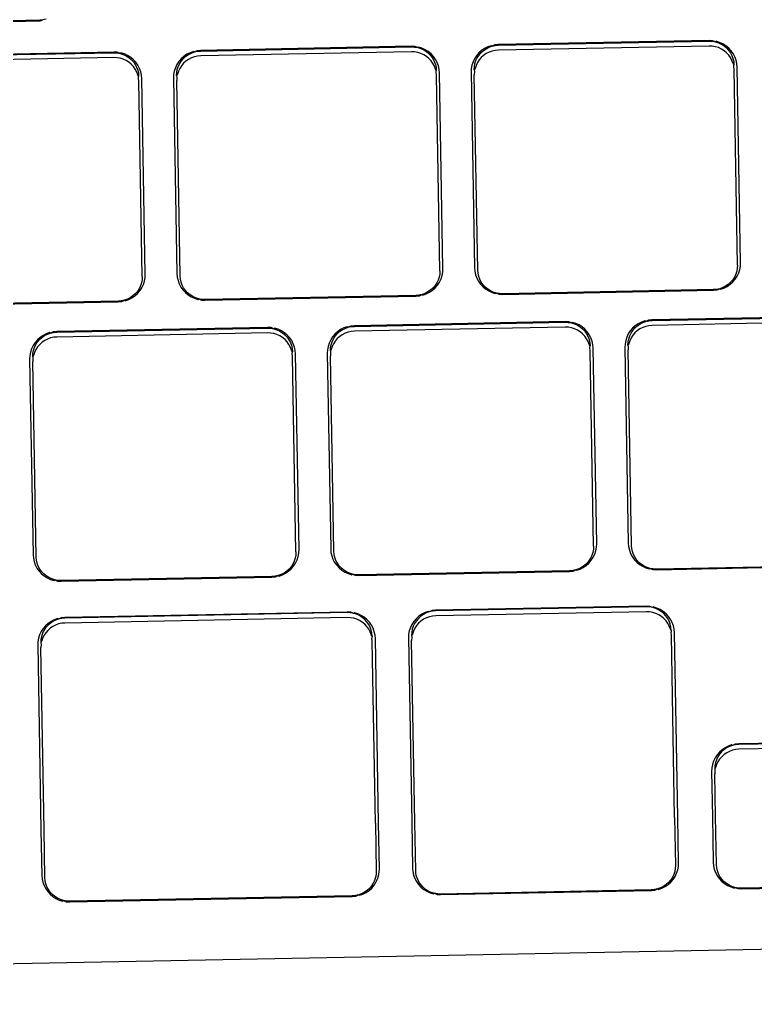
# Model space of a CAD drawing. Header units: millimetres. Extents: x -9564 to 100156, y -26854 to 24346.
# Drawn here: x 67130.9 to 67172, y -3051.8 to -2996 of the extents above; entities that cross this region are included whole.
import ezdxf

# ---------------------------------------------------------------- set-up
doc = ezdxf.new("R2010")
doc.units = ezdxf.units.MM
doc.header["$LTSCALE"] = 100
doc.layers.add('Muebles', color=112, linetype='Continuous')

msp = doc.modelspace()

# ---------------------------------------------------------------- linework, layer by layer
at = {"layer": 'Muebles'}
for p, q in [((67131.964, -2996.001), (67120.159, -2996.231)), ((67120.162, -2996.266), (67131.985, -2996.036)), ((67132.143, -2995.986), (67131.964, -2996.001)), ((67131.985, -2996.036), (67132.143, -2995.986)), ((67132.319, -2995.948), (67132.143, -2995.986)), ((67169.471, -2997.137), (67157.654, -2997.367)), ((67157.66, -2997.402), (67169.466, -2997.172)), ((67169.466, -2997.172), (67169.645, -2997.18)), ((67169.668, -2997.146), (67169.471, -2997.137)), ((67169.645, -2997.18), (67169.822, -2997.211)), ((67169.822, -2997.211), (67169.668, -2997.146)), ((67169.868, -2997.181), (67169.822, -2997.211)), ((67169.822, -2997.211), (67169.993, -2997.265)), ((67170.061, -2997.241), (67169.868, -2997.181)), ((67169.993, -2997.265), (67170.155, -2997.34)), ((67170.245, -2997.326), (67170.061, -2997.241)), ((67136.115, -2997.787), (67124.298, -2998.018)), ((67124.305, -2998.052), (67136.11, -2997.822)), ((67136.11, -2997.822), (67136.29, -2997.83)), ((67136.312, -2997.796), (67136.115, -2997.787)), ((67136.29, -2997.83), (67136.466, -2997.861)), ((67136.466, -2997.861), (67136.312, -2997.796)), ((67136.512, -2997.831), (67136.466, -2997.861)), ((67136.466, -2997.861), (67136.637, -2997.915)), ((67136.706, -2997.892), (67136.512, -2997.831)), ((67140.39, -2997.82), (67140.21, -2997.912)), ((67140.299, -2997.922), (67140.459, -2997.841)), ((67140.581, -2997.752), (67140.39, -2997.82)), ((67140.459, -2997.841), (67140.628, -2997.78)), ((67140.628, -2997.78), (67140.581, -2997.752)), ((67140.78, -2997.709), (67140.628, -2997.78)), ((67140.628, -2997.78), (67140.803, -2997.742)), ((67140.976, -2997.692), (67140.78, -2997.709)), ((67140.803, -2997.742), (67140.983, -2997.727)), ((67152.793, -2997.462), (67140.976, -2997.692)), ((67140.983, -2997.727), (67152.788, -2997.497)), ((67152.793, -2997.77), (67140.987, -2998)), ((67152.788, -2997.497), (67152.967, -2997.505)), ((67152.99, -2997.471), (67152.793, -2997.462)), ((67152.972, -2997.778), (67152.793, -2997.77)), ((67152.967, -2997.505), (67153.144, -2997.536)), ((67153.149, -2997.809), (67152.972, -2997.778)), ((67153.144, -2997.536), (67152.99, -2997.471)), ((67153.19, -2997.506), (67153.144, -2997.536)), ((67153.144, -2997.536), (67153.315, -2997.59)), ((67153.32, -2997.863), (67153.149, -2997.809)), ((67153.383, -2997.567), (67153.19, -2997.506)), ((67153.315, -2997.59), (67153.478, -2997.665)), ((67153.483, -2997.938), (67153.32, -2997.863)), ((67153.567, -2997.651), (67153.383, -2997.567)), ((67153.478, -2997.665), (67153.629, -2997.76)), ((67153.737, -2997.759), (67153.567, -2997.651)), ((67153.629, -2997.76), (67153.766, -2997.874)), ((67153.892, -2997.888), (67153.737, -2997.759)), ((67156.571, -2997.835), (67156.44, -2997.988)), ((67156.721, -2997.701), (67156.571, -2997.835)), ((67156.58, -2997.952), (67156.696, -2997.817)), ((67156.696, -2997.817), (67156.829, -2997.698)), ((67156.887, -2997.587), (67156.721, -2997.701)), ((67156.829, -2997.698), (67156.977, -2997.597)), ((67157.068, -2997.495), (67156.887, -2997.587)), ((67156.977, -2997.597), (67157.137, -2997.515)), ((67157.141, -2997.788), (67156.982, -2997.87)), ((67157.259, -2997.427), (67157.068, -2997.495)), ((67157.137, -2997.515), (67157.306, -2997.455)), ((67157.31, -2997.728), (67157.141, -2997.788)), ((67157.306, -2997.455), (67157.259, -2997.427)), ((67157.457, -2997.384), (67157.306, -2997.455)), ((67157.306, -2997.455), (67157.481, -2997.417)), ((67157.486, -2997.69), (67157.31, -2997.728)), ((67157.654, -2997.367), (67157.457, -2997.384)), ((67157.481, -2997.417), (67157.66, -2997.402)), ((67157.665, -2997.675), (67157.486, -2997.69)), ((67169.47, -2997.445), (67157.665, -2997.675)), ((67169.65, -2997.453), (67169.47, -2997.445)), ((67169.827, -2997.484), (67169.65, -2997.453)), ((67169.998, -2997.538), (67169.827, -2997.484)), ((67170.16, -2997.613), (67169.998, -2997.538)), ((67170.155, -2997.34), (67170.307, -2997.435)), ((67170.311, -2997.708), (67170.16, -2997.613)), ((67170.415, -2997.434), (67170.245, -2997.326)), ((67170.307, -2997.435), (67170.444, -2997.549)), ((67170.449, -2997.822), (67170.311, -2997.708)), ((67170.57, -2997.562), (67170.415, -2997.434)), ((67170.444, -2997.549), (67170.564, -2997.68)), ((67170.569, -2997.953), (67170.449, -2997.822)), ((67170.564, -2997.68), (67170.667, -2997.825)), ((67170.706, -2997.71), (67170.57, -2997.562)), ((67170.667, -2997.825), (67170.749, -2997.982)), ((67170.821, -2997.873), (67170.706, -2997.71)), ((67136.115, -2998.095), (67124.31, -2998.325)), ((67136.294, -2998.103), (67136.115, -2998.095)), ((67136.471, -2998.135), (67136.294, -2998.103)), ((67136.642, -2998.188), (67136.471, -2998.135)), ((67136.637, -2997.915), (67136.8, -2997.99)), ((67136.805, -2998.263), (67136.642, -2998.188)), ((67136.889, -2997.976), (67136.706, -2997.892)), ((67136.8, -2997.99), (67136.951, -2998.085)), ((67136.956, -2998.358), (67136.805, -2998.263)), ((67137.06, -2998.084), (67136.889, -2997.976)), ((67136.951, -2998.085), (67137.088, -2998.199)), ((67137.093, -2998.472), (67136.956, -2998.358)), ((67137.214, -2998.213), (67137.06, -2998.084)), ((67137.088, -2998.199), (67137.209, -2998.33)), ((67137.209, -2998.33), (67137.311, -2998.475)), ((67137.351, -2998.36), (67137.214, -2998.213)), ((67137.466, -2998.523), (67137.351, -2998.36)), ((67139.762, -2998.313), (67139.652, -2998.481)), ((67139.893, -2998.16), (67139.762, -2998.313)), ((67139.805, -2998.426), (67139.902, -2998.277)), ((67140.043, -2998.026), (67139.893, -2998.16)), ((67139.902, -2998.277), (67140.018, -2998.142)), ((67140.023, -2998.415), (67139.907, -2998.55)), ((67140.018, -2998.142), (67140.151, -2998.023)), ((67140.156, -2998.296), (67140.023, -2998.415)), ((67140.21, -2997.912), (67140.043, -2998.026)), ((67140.151, -2998.023), (67140.299, -2997.922)), ((67140.304, -2998.195), (67140.156, -2998.296)), ((67140.464, -2998.114), (67140.304, -2998.195)), ((67140.633, -2998.053), (67140.464, -2998.114)), ((67140.808, -2998.015), (67140.633, -2998.053)), ((67140.987, -2998), (67140.808, -2998.015)), ((67153.634, -2998.033), (67153.483, -2997.938)), ((67153.771, -2998.147), (67153.634, -2998.033)), ((67153.766, -2997.874), (67153.887, -2998.005)), ((67153.892, -2998.278), (67153.771, -2998.147)), ((67153.887, -2998.005), (67153.989, -2998.15)), ((67154.028, -2998.035), (67153.892, -2997.888)), ((67153.994, -2998.423), (67153.892, -2998.278)), ((67153.989, -2998.15), (67154.071, -2998.307)), ((67154.144, -2998.198), (67154.028, -2998.035)), ((67154.071, -2998.307), (67154.132, -2998.473)), ((67154.236, -2998.375), (67154.144, -2998.198)), ((67154.305, -2998.562), (67154.236, -2998.375)), ((67156.244, -2998.336), (67156.182, -2998.526)), ((67156.33, -2998.156), (67156.244, -2998.336)), ((67156.44, -2997.988), (67156.33, -2998.156)), ((67156.352, -2998.43), (67156.406, -2998.261)), ((67156.406, -2998.261), (67156.483, -2998.101)), ((67156.488, -2998.374), (67156.411, -2998.534)), ((67156.483, -2998.101), (67156.58, -2997.952)), ((67156.585, -2998.225), (67156.488, -2998.374)), ((67156.701, -2998.09), (67156.585, -2998.225)), ((67156.834, -2997.971), (67156.701, -2998.09)), ((67156.982, -2997.87), (67156.834, -2997.971)), ((67170.672, -2998.098), (67170.569, -2997.953)), ((67170.754, -2998.255), (67170.672, -2998.098)), ((67170.749, -2997.982), (67170.81, -2998.148)), ((67170.815, -2998.421), (67170.754, -2998.255)), ((67170.81, -2998.148), (67170.848, -2998.321)), ((67170.863, -2998.497), (67170.815, -2998.421)), ((67170.914, -2998.05), (67170.821, -2997.873)), ((67170.848, -2998.321), (67170.863, -2998.497)), ((67170.982, -2998.237), (67170.914, -2998.05)), ((67171.025, -2998.432), (67170.982, -2998.237)), ((67137.214, -2998.603), (67137.093, -2998.472)), ((67137.316, -2998.748), (67137.214, -2998.603)), ((67137.311, -2998.475), (67137.394, -2998.632)), ((67137.398, -2998.905), (67137.316, -2998.748)), ((67137.394, -2998.632), (67137.454, -2998.798)), ((67137.459, -2999.071), (67137.398, -2998.905)), ((67137.454, -2998.798), (67137.492, -2998.971)), ((67137.559, -2998.7), (67137.466, -2998.523)), ((67137.492, -2998.971), (67137.507, -2999.147)), ((67137.627, -2998.888), (67137.559, -2998.7)), ((67137.67, -2999.082), (67137.627, -2998.888)), ((67139.504, -2998.851), (67139.468, -2999.047)), ((67139.566, -2998.661), (67139.504, -2998.851)), ((67139.652, -2998.481), (67139.566, -2998.661)), ((67139.633, -2999.106), (67139.642, -2998.929)), ((67139.642, -2998.929), (67139.674, -2998.755)), ((67139.674, -2998.755), (67139.729, -2998.587)), ((67139.733, -2998.86), (67139.679, -2999.028)), ((67139.729, -2998.587), (67139.805, -2998.426)), ((67139.81, -2998.699), (67139.733, -2998.86)), ((67139.907, -2998.55), (67139.81, -2998.699)), ((67154.076, -2998.58), (67153.994, -2998.423)), ((67154.137, -2998.746), (67154.076, -2998.58)), ((67154.132, -2998.473), (67154.17, -2998.646)), ((67154.185, -2998.822), (67154.137, -2998.746)), ((67154.17, -2998.646), (67154.185, -2998.822)), ((67154.175, -2998.919), (67154.185, -2998.822)), ((67154.19, -2999.095), (67154.175, -2998.919)), ((67154.348, -2998.757), (67154.305, -2998.562)), ((67154.364, -2998.95), (67154.348, -2998.757)), ((67154.557, -3009.921), (67154.364, -2998.95)), ((67156.146, -2998.722), (67156.137, -2998.915)), ((67156.137, -2998.915), (67156.33, -3009.887)), ((67156.182, -2998.526), (67156.146, -2998.722)), ((67156.311, -2998.781), (67156.32, -2998.604)), ((67156.356, -2998.703), (67156.311, -2998.781)), ((67156.311, -2998.781), (67156.324, -2998.877)), ((67156.324, -2998.877), (67156.316, -2999.054)), ((67156.32, -2998.604), (67156.352, -2998.43)), ((67156.411, -2998.534), (67156.356, -2998.703)), ((67170.853, -2998.594), (67170.863, -2998.497)), ((67170.868, -2998.77), (67170.853, -2998.594)), ((67171.061, -3009.731), (67170.868, -2998.77)), ((67171.042, -2998.625), (67171.025, -2998.432)), ((67171.235, -3009.596), (67171.042, -2998.625)), ((67137.507, -2999.147), (67137.459, -2999.071)), ((67137.497, -2999.244), (67137.507, -2999.147)), ((67137.512, -2999.42), (67137.497, -2999.244)), ((67137.705, -3010.381), (67137.512, -2999.42)), ((67137.686, -2999.275), (67137.67, -2999.082)), ((67137.88, -3010.246), (67137.686, -2999.275)), ((67139.468, -2999.047), (67139.459, -2999.24)), ((67139.459, -2999.24), (67139.652, -3010.212)), ((67139.679, -2999.028), (67139.633, -2999.106)), ((67139.633, -2999.106), (67139.647, -2999.202)), ((67139.647, -2999.202), (67139.638, -2999.379)), ((67139.831, -3010.339), (67139.638, -2999.379)), ((67154.383, -3010.056), (67154.19, -2999.095)), ((67156.509, -3010.014), (67156.316, -2999.054)), ((67171.226, -3009.789), (67171.235, -3009.596)), ((67154.383, -3010.056), (67154.375, -3010.232)), ((67154.512, -3010.311), (67154.548, -3010.115)), ((67154.548, -3010.115), (67154.557, -3009.921)), ((67156.33, -3009.887), (67156.346, -3010.079)), ((67156.346, -3010.079), (67156.389, -3010.274)), ((67156.524, -3010.19), (67156.509, -3010.014)), ((67171.02, -3010.081), (67170.966, -3010.25)), ((67171.052, -3009.907), (67171.02, -3010.081)), ((67171.061, -3009.731), (67171.052, -3009.907)), ((67171.128, -3010.175), (67171.19, -3009.985)), ((67171.19, -3009.985), (67171.226, -3009.789)), ((67137.697, -3010.557), (67137.665, -3010.731)), ((67137.705, -3010.381), (67137.697, -3010.557)), ((67137.773, -3010.825), (67137.834, -3010.636)), ((67137.834, -3010.636), (67137.87, -3010.44)), ((67137.87, -3010.44), (67137.88, -3010.246)), ((67139.652, -3010.212), (67139.669, -3010.405)), ((67139.669, -3010.405), (67139.712, -3010.599)), ((67139.712, -3010.599), (67139.78, -3010.786)), ((67139.846, -3010.515), (67139.831, -3010.339)), ((67139.884, -3010.688), (67139.846, -3010.515)), ((67139.945, -3010.855), (67139.884, -3010.688)), ((67154.288, -3010.575), (67154.211, -3010.735)), ((67154.254, -3010.849), (67154.364, -3010.681)), ((67154.343, -3010.406), (67154.288, -3010.575)), ((67154.375, -3010.232), (67154.343, -3010.406)), ((67154.364, -3010.681), (67154.45, -3010.5)), ((67154.45, -3010.5), (67154.512, -3010.311)), ((67156.389, -3010.274), (67156.458, -3010.461)), ((67156.458, -3010.461), (67156.55, -3010.638)), ((67156.562, -3010.363), (67156.524, -3010.19)), ((67156.55, -3010.638), (67156.666, -3010.802)), ((67156.623, -3010.529), (67156.562, -3010.363)), ((67156.705, -3010.686), (67156.623, -3010.529)), ((67156.807, -3010.832), (67156.705, -3010.686)), ((67170.676, -3010.694), (67170.543, -3010.813)), ((67170.651, -3010.811), (67170.801, -3010.676)), ((67170.792, -3010.559), (67170.676, -3010.694)), ((67170.889, -3010.41), (67170.792, -3010.559)), ((67170.801, -3010.676), (67170.932, -3010.524)), ((67170.966, -3010.25), (67170.889, -3010.41)), ((67170.932, -3010.524), (67171.042, -3010.356)), ((67171.042, -3010.356), (67171.128, -3010.175)), ((67137.436, -3011.209), (67137.32, -3011.344)), ((67137.533, -3011.06), (67137.436, -3011.209)), ((67137.446, -3011.326), (67137.577, -3011.174)), ((67137.61, -3010.9), (67137.533, -3011.06)), ((67137.577, -3011.174), (67137.686, -3011.006)), ((67137.665, -3010.731), (67137.61, -3010.9)), ((67137.686, -3011.006), (67137.773, -3010.825)), ((67139.78, -3010.786), (67139.873, -3010.963)), ((67139.873, -3010.963), (67139.988, -3011.127)), ((67140.027, -3011.012), (67139.945, -3010.855)), ((67139.988, -3011.127), (67140.124, -3011.274)), ((67140.13, -3011.157), (67140.027, -3011.012)), ((67140.25, -3011.287), (67140.13, -3011.157)), ((67153.717, -3011.24), (67153.557, -3011.321)), ((67153.626, -3011.342), (67153.807, -3011.25)), ((67153.865, -3011.138), (67153.717, -3011.24)), ((67153.807, -3011.25), (67153.973, -3011.136)), ((67153.998, -3011.019), (67153.865, -3011.138)), ((67153.973, -3011.136), (67154.123, -3011.001)), ((67154.114, -3010.884), (67153.998, -3011.019)), ((67154.211, -3010.735), (67154.114, -3010.884)), ((67154.123, -3011.001), (67154.254, -3010.849)), ((67156.666, -3010.802), (67156.802, -3010.949)), ((67156.802, -3010.949), (67156.957, -3011.077)), ((67156.928, -3010.962), (67156.807, -3010.832)), ((67157.065, -3011.076), (67156.928, -3010.962)), ((67156.957, -3011.077), (67157.127, -3011.185)), ((67157.216, -3011.171), (67157.065, -3011.076)), ((67157.127, -3011.185), (67157.311, -3011.27)), ((67157.379, -3011.246), (67157.216, -3011.171)), ((67157.311, -3011.27), (67157.504, -3011.33)), ((67157.55, -3011.3), (67157.379, -3011.246)), ((67157.901, -3011.374), (67169.718, -3011.144)), ((67169.712, -3011.109), (67157.906, -3011.339)), ((67169.891, -3011.094), (67169.712, -3011.109)), ((67169.718, -3011.144), (67169.915, -3011.127)), ((67170.066, -3011.056), (67169.891, -3011.094)), ((67169.915, -3011.127), (67170.066, -3011.056)), ((67170.235, -3010.996), (67170.066, -3011.056)), ((67170.066, -3011.056), (67170.113, -3011.085)), ((67170.113, -3011.085), (67170.304, -3011.017)), ((67170.395, -3010.915), (67170.235, -3010.996)), ((67170.304, -3011.017), (67170.484, -3010.925)), ((67170.543, -3010.813), (67170.395, -3010.915)), ((67170.484, -3010.925), (67170.651, -3010.811)), ((67124.545, -3012.024), (67136.362, -3011.794)), ((67136.356, -3011.759), (67124.551, -3011.989)), ((67136.535, -3011.744), (67136.356, -3011.759)), ((67136.362, -3011.794), (67136.559, -3011.778)), ((67136.711, -3011.706), (67136.535, -3011.744)), ((67136.559, -3011.778), (67136.711, -3011.706)), ((67136.88, -3011.646), (67136.711, -3011.706)), ((67136.711, -3011.706), (67136.757, -3011.735)), ((67136.757, -3011.735), (67136.949, -3011.667)), ((67137.039, -3011.565), (67136.88, -3011.646)), ((67136.949, -3011.667), (67137.129, -3011.575)), ((67137.187, -3011.464), (67137.039, -3011.565)), ((67137.129, -3011.575), (67137.296, -3011.461)), ((67137.32, -3011.344), (67137.187, -3011.464)), ((67137.296, -3011.461), (67137.446, -3011.326)), ((67140.124, -3011.274), (67140.279, -3011.403)), ((67140.387, -3011.401), (67140.25, -3011.287)), ((67140.279, -3011.403), (67140.449, -3011.51)), ((67140.539, -3011.497), (67140.387, -3011.401)), ((67140.449, -3011.51), (67140.633, -3011.595)), ((67140.701, -3011.572), (67140.539, -3011.497)), ((67140.633, -3011.595), (67140.826, -3011.655)), ((67140.872, -3011.625), (67140.701, -3011.572)), ((67140.826, -3011.655), (67140.872, -3011.625)), ((67141.049, -3011.656), (67140.872, -3011.625)), ((67140.872, -3011.625), (67141.026, -3011.691)), ((67141.026, -3011.691), (67141.223, -3011.699)), ((67141.228, -3011.664), (67141.049, -3011.656)), ((67141.223, -3011.699), (67153.04, -3011.469)), ((67153.034, -3011.434), (67141.228, -3011.664)), ((67153.213, -3011.419), (67153.034, -3011.434)), ((67153.04, -3011.469), (67153.237, -3011.453)), ((67153.388, -3011.381), (67153.213, -3011.419)), ((67153.237, -3011.453), (67153.388, -3011.381)), ((67153.557, -3011.321), (67153.388, -3011.381)), ((67153.388, -3011.381), (67153.435, -3011.41)), ((67153.435, -3011.41), (67153.626, -3011.342)), ((67157.504, -3011.33), (67157.55, -3011.3)), ((67157.727, -3011.331), (67157.55, -3011.3)), ((67157.55, -3011.3), (67157.704, -3011.365)), ((67157.704, -3011.365), (67157.901, -3011.374)), ((67157.906, -3011.339), (67157.727, -3011.331)), ((67161.408, -3012.903), (67149.591, -3013.133)), ((67149.598, -3013.168), (67161.403, -3012.938)), ((67161.403, -3012.938), (67161.582, -3012.946)), ((67161.605, -3012.912), (67161.408, -3012.903)), ((67161.582, -3012.946), (67161.759, -3012.977)), ((67161.759, -3012.977), (67161.605, -3012.912)), ((67161.805, -3012.947), (67161.759, -3012.977)), ((67161.998, -3013.007), (67161.805, -3012.947)), ((67165.683, -3012.935), (67165.502, -3013.027)), ((67165.874, -3012.867), (67165.683, -3012.935)), ((67165.752, -3012.956), (67165.921, -3012.896)), ((67165.921, -3012.896), (67165.874, -3012.867)), ((67166.072, -3012.825), (67165.921, -3012.896)), ((67165.921, -3012.896), (67166.096, -3012.858)), ((67166.269, -3012.808), (67166.072, -3012.825)), ((67166.096, -3012.858), (67166.275, -3012.843)), ((67178.086, -3012.578), (67166.269, -3012.808)), ((67166.275, -3012.843), (67178.081, -3012.613)), ((67178.086, -3012.886), (67166.28, -3013.116)), ((67132.717, -3013.475), (67132.565, -3013.546)), ((67132.913, -3013.458), (67132.717, -3013.475)), ((67132.741, -3013.508), (67132.92, -3013.493)), ((67144.73, -3013.228), (67132.913, -3013.458)), ((67132.92, -3013.493), (67144.725, -3013.263)), ((67144.725, -3013.263), (67144.905, -3013.271)), ((67144.927, -3013.237), (67144.73, -3013.228)), ((67144.905, -3013.271), (67145.081, -3013.302)), ((67145.081, -3013.302), (67144.927, -3013.237)), ((67145.127, -3013.272), (67145.081, -3013.302)), ((67145.081, -3013.302), (67145.253, -3013.356)), ((67145.321, -3013.332), (67145.127, -3013.272)), ((67145.253, -3013.356), (67145.415, -3013.431)), ((67145.504, -3013.417), (67145.321, -3013.332)), ((67145.415, -3013.431), (67145.566, -3013.526)), ((67145.675, -3013.525), (67145.504, -3013.417)), ((67148.658, -3013.466), (67148.508, -3013.601)), ((67148.634, -3013.583), (67148.767, -3013.464)), ((67148.825, -3013.352), (67148.658, -3013.466)), ((67148.767, -3013.464), (67148.914, -3013.362)), ((67149.005, -3013.26), (67148.825, -3013.352)), ((67148.914, -3013.362), (67149.074, -3013.281)), ((67149.196, -3013.192), (67149.005, -3013.26)), ((67149.074, -3013.281), (67149.243, -3013.221)), ((67149.248, -3013.494), (67149.079, -3013.554)), ((67149.243, -3013.221), (67149.196, -3013.192)), ((67149.395, -3013.15), (67149.243, -3013.221)), ((67149.243, -3013.221), (67149.419, -3013.183)), ((67149.423, -3013.456), (67149.248, -3013.494)), ((67149.591, -3013.133), (67149.395, -3013.15)), ((67149.419, -3013.183), (67149.598, -3013.168)), ((67149.602, -3013.441), (67149.423, -3013.456)), ((67161.408, -3013.211), (67149.602, -3013.441)), ((67161.587, -3013.219), (67161.408, -3013.211)), ((67161.764, -3013.25), (67161.587, -3013.219)), ((67161.759, -3012.977), (67161.93, -3013.031)), ((67161.935, -3013.304), (67161.764, -3013.25)), ((67161.93, -3013.031), (67162.093, -3013.106)), ((67162.098, -3013.379), (67161.935, -3013.304)), ((67162.182, -3013.092), (67161.998, -3013.007)), ((67162.093, -3013.106), (67162.244, -3013.201)), ((67162.249, -3013.474), (67162.098, -3013.379)), ((67162.353, -3013.2), (67162.182, -3013.092)), ((67162.244, -3013.201), (67162.381, -3013.315)), ((67162.386, -3013.588), (67162.249, -3013.474)), ((67162.507, -3013.328), (67162.353, -3013.2)), ((67162.381, -3013.315), (67162.502, -3013.445)), ((67162.502, -3013.445), (67162.604, -3013.591)), ((67162.643, -3013.475), (67162.507, -3013.328)), ((67162.759, -3013.639), (67162.643, -3013.475)), ((67165.055, -3013.428), (67164.945, -3013.596)), ((67165.186, -3013.276), (67165.055, -3013.428)), ((67165.098, -3013.542), (67165.195, -3013.393)), ((67165.336, -3013.141), (67165.186, -3013.276)), ((67165.195, -3013.393), (67165.311, -3013.258)), ((67165.311, -3013.258), (67165.444, -3013.139)), ((67165.449, -3013.412), (67165.316, -3013.531)), ((67165.502, -3013.027), (67165.336, -3013.141)), ((67165.444, -3013.139), (67165.592, -3013.037)), ((67165.597, -3013.31), (67165.449, -3013.412)), ((67165.592, -3013.037), (67165.752, -3012.956)), ((67165.757, -3013.229), (67165.597, -3013.31)), ((67165.926, -3013.169), (67165.757, -3013.229)), ((67166.101, -3013.131), (67165.926, -3013.169)), ((67166.28, -3013.116), (67166.101, -3013.131)), ((67131.83, -3013.926), (67131.699, -3014.079)), ((67131.743, -3014.192), (67131.84, -3014.043)), ((67131.98, -3013.792), (67131.83, -3013.926)), ((67131.84, -3014.043), (67131.956, -3013.908)), ((67131.956, -3013.908), (67132.089, -3013.789)), ((67132.094, -3014.062), (67131.961, -3014.181)), ((67132.147, -3013.677), (67131.98, -3013.792)), ((67132.089, -3013.789), (67132.236, -3013.688)), ((67132.241, -3013.961), (67132.094, -3014.062)), ((67132.327, -3013.586), (67132.147, -3013.677)), ((67132.236, -3013.688), (67132.396, -3013.606)), ((67132.401, -3013.879), (67132.241, -3013.961)), ((67132.518, -3013.518), (67132.327, -3013.586)), ((67132.396, -3013.606), (67132.565, -3013.546)), ((67132.57, -3013.819), (67132.401, -3013.879)), ((67132.565, -3013.546), (67132.518, -3013.518)), ((67132.565, -3013.546), (67132.741, -3013.508)), ((67132.746, -3013.781), (67132.57, -3013.819)), ((67132.925, -3013.766), (67132.746, -3013.781)), ((67144.73, -3013.536), (67132.925, -3013.766)), ((67144.91, -3013.544), (67144.73, -3013.536)), ((67145.086, -3013.575), (67144.91, -3013.544)), ((67145.257, -3013.629), (67145.086, -3013.575)), ((67145.42, -3013.704), (67145.257, -3013.629)), ((67145.571, -3013.799), (67145.42, -3013.704)), ((67145.566, -3013.526), (67145.703, -3013.64)), ((67145.708, -3013.913), (67145.571, -3013.799)), ((67145.829, -3013.653), (67145.675, -3013.525)), ((67145.703, -3013.64), (67145.824, -3013.771)), ((67145.829, -3014.044), (67145.708, -3013.913)), ((67145.824, -3013.771), (67145.926, -3013.916)), ((67145.966, -3013.801), (67145.829, -3013.653)), ((67145.931, -3014.189), (67145.829, -3014.044)), ((67145.926, -3013.916), (67146.009, -3014.073)), ((67146.081, -3013.964), (67145.966, -3013.801)), ((67146.174, -3014.141), (67146.081, -3013.964)), ((67148.267, -3013.921), (67148.181, -3014.102)), ((67148.377, -3013.754), (67148.267, -3013.921)), ((67148.289, -3014.196), (67148.344, -3014.027)), ((67148.344, -3014.027), (67148.42, -3013.867)), ((67148.508, -3013.601), (67148.377, -3013.754)), ((67148.42, -3013.867), (67148.517, -3013.718)), ((67148.522, -3013.991), (67148.425, -3014.14)), ((67148.517, -3013.718), (67148.634, -3013.583)), ((67148.638, -3013.856), (67148.522, -3013.991)), ((67148.771, -3013.737), (67148.638, -3013.856)), ((67148.919, -3013.636), (67148.771, -3013.737)), ((67149.079, -3013.554), (67148.919, -3013.636)), ((67162.507, -3013.719), (67162.386, -3013.588)), ((67162.609, -3013.864), (67162.507, -3013.719)), ((67162.604, -3013.591), (67162.686, -3013.748)), ((67162.691, -3014.021), (67162.609, -3013.864)), ((67162.686, -3013.748), (67162.747, -3013.914)), ((67162.752, -3014.187), (67162.691, -3014.021)), ((67162.747, -3013.914), (67162.785, -3014.087)), ((67162.851, -3013.816), (67162.759, -3013.639)), ((67162.92, -3014.003), (67162.851, -3013.816)), ((67162.963, -3014.198), (67162.92, -3014.003)), ((67164.797, -3013.966), (67164.761, -3014.162)), ((67164.859, -3013.777), (67164.797, -3013.966)), ((67164.945, -3013.596), (67164.859, -3013.777)), ((67164.926, -3014.221), (67164.935, -3014.045)), ((67164.935, -3014.045), (67164.967, -3013.871)), ((67164.967, -3013.871), (67165.021, -3013.702)), ((67165.026, -3013.975), (67164.971, -3014.144)), ((67165.021, -3013.702), (67165.098, -3013.542)), ((67165.103, -3013.815), (67165.026, -3013.975)), ((67165.2, -3013.666), (67165.103, -3013.815)), ((67165.316, -3013.531), (67165.2, -3013.666)), ((67131.442, -3014.617), (67131.406, -3014.813)), ((67131.503, -3014.427), (67131.442, -3014.617)), ((67131.59, -3014.246), (67131.503, -3014.427)), ((67131.579, -3014.695), (67131.611, -3014.521)), ((67131.699, -3014.079), (67131.59, -3014.246)), ((67131.611, -3014.521), (67131.666, -3014.352)), ((67131.666, -3014.352), (67131.743, -3014.192)), ((67131.747, -3014.465), (67131.671, -3014.625)), ((67131.845, -3014.316), (67131.747, -3014.465)), ((67131.961, -3014.181), (67131.845, -3014.316)), ((67146.013, -3014.346), (67145.931, -3014.189)), ((67146.009, -3014.073), (67146.069, -3014.239)), ((67146.074, -3014.512), (67146.013, -3014.346)), ((67146.069, -3014.239), (67146.107, -3014.412)), ((67146.122, -3014.588), (67146.074, -3014.512)), ((67146.107, -3014.412), (67146.122, -3014.588)), ((67146.112, -3014.685), (67146.122, -3014.588)), ((67146.242, -3014.328), (67146.174, -3014.141)), ((67146.285, -3014.523), (67146.242, -3014.328)), ((67146.301, -3014.715), (67146.285, -3014.523)), ((67148.083, -3014.488), (67148.074, -3014.681)), ((67148.119, -3014.292), (67148.083, -3014.488)), ((67148.181, -3014.102), (67148.119, -3014.292)), ((67148.248, -3014.546), (67148.257, -3014.37)), ((67148.294, -3014.469), (67148.248, -3014.546)), ((67148.248, -3014.546), (67148.262, -3014.643)), ((67148.257, -3014.37), (67148.289, -3014.196)), ((67148.348, -3014.3), (67148.294, -3014.469)), ((67148.425, -3014.14), (67148.348, -3014.3)), ((67162.8, -3014.263), (67162.752, -3014.187)), ((67162.785, -3014.087), (67162.8, -3014.263)), ((67162.79, -3014.36), (67162.8, -3014.263)), ((67162.805, -3014.536), (67162.79, -3014.36)), ((67162.998, -3025.496), (67162.805, -3014.536)), ((67162.979, -3014.39), (67162.963, -3014.198)), ((67163.173, -3025.362), (67162.979, -3014.39)), ((67164.761, -3014.162), (67164.752, -3014.356)), ((67164.752, -3014.356), (67164.945, -3025.327)), ((67164.971, -3014.144), (67164.926, -3014.221)), ((67164.926, -3014.221), (67164.939, -3014.318)), ((67164.939, -3014.318), (67164.931, -3014.494)), ((67165.124, -3025.455), (67164.931, -3014.494)), ((67131.406, -3014.813), (67131.396, -3015.006)), ((67131.396, -3015.006), (67131.59, -3025.977)), ((67131.57, -3014.872), (67131.579, -3014.695)), ((67131.616, -3014.794), (67131.57, -3014.872)), ((67131.57, -3014.872), (67131.584, -3014.968)), ((67131.584, -3014.968), (67131.575, -3015.145)), ((67131.769, -3026.105), (67131.575, -3015.145)), ((67131.671, -3014.625), (67131.616, -3014.794)), ((67146.127, -3014.861), (67146.112, -3014.685)), ((67146.321, -3025.821), (67146.127, -3014.861)), ((67146.495, -3025.687), (67146.301, -3014.715)), ((67148.074, -3014.681), (67148.268, -3025.652)), ((67148.262, -3014.643), (67148.253, -3014.819)), ((67148.446, -3025.78), (67148.253, -3014.819)), ((67146.485, -3025.88), (67146.495, -3025.687)), ((67148.268, -3025.652), (67148.284, -3025.845)), ((67148.461, -3025.956), (67148.446, -3025.78)), ((67162.99, -3025.673), (67162.958, -3025.847)), ((67162.998, -3025.496), (67162.99, -3025.673)), ((67163.065, -3025.941), (67163.127, -3025.751)), ((67163.127, -3025.751), (67163.163, -3025.555)), ((67163.163, -3025.555), (67163.173, -3025.362)), ((67164.945, -3025.327), (67164.962, -3025.52)), ((67164.962, -3025.52), (67165.004, -3025.715)), ((67165.004, -3025.715), (67165.073, -3025.902)), ((67165.139, -3025.631), (67165.124, -3025.455)), ((67165.177, -3025.804), (67165.139, -3025.631)), ((67131.59, -3025.977), (67131.606, -3026.17)), ((67131.606, -3026.17), (67131.649, -3026.365)), ((67131.783, -3026.281), (67131.769, -3026.105)), ((67131.822, -3026.454), (67131.783, -3026.281)), ((67146.225, -3026.341), (67146.148, -3026.501)), ((67146.28, -3026.172), (67146.225, -3026.341)), ((67146.312, -3025.998), (67146.28, -3026.172)), ((67146.301, -3026.446), (67146.388, -3026.266)), ((67146.321, -3025.821), (67146.312, -3025.998)), ((67146.388, -3026.266), (67146.449, -3026.076)), ((67146.449, -3026.076), (67146.485, -3025.88)), ((67148.284, -3025.845), (67148.327, -3026.04)), ((67148.327, -3026.04), (67148.395, -3026.227)), ((67148.395, -3026.227), (67148.488, -3026.404)), ((67148.499, -3026.129), (67148.461, -3025.956)), ((67148.56, -3026.295), (67148.499, -3026.129)), ((67148.642, -3026.452), (67148.56, -3026.295)), ((67162.729, -3026.325), (67162.613, -3026.46)), ((67162.826, -3026.176), (67162.729, -3026.325)), ((67162.739, -3026.442), (67162.869, -3026.289)), ((67162.903, -3026.016), (67162.826, -3026.176)), ((67162.869, -3026.289), (67162.979, -3026.121)), ((67162.958, -3025.847), (67162.903, -3026.016)), ((67162.979, -3026.121), (67163.065, -3025.941)), ((67165.073, -3025.902), (67165.165, -3026.079)), ((67165.165, -3026.079), (67165.281, -3026.242)), ((67165.238, -3025.97), (67165.177, -3025.804)), ((67165.32, -3026.127), (67165.238, -3025.97)), ((67165.281, -3026.242), (67165.417, -3026.39)), ((67165.422, -3026.272), (67165.32, -3026.127)), ((67165.543, -3026.403), (67165.422, -3026.272)), ((67131.649, -3026.365), (67131.717, -3026.552)), ((67131.717, -3026.552), (67131.81, -3026.729)), ((67131.81, -3026.729), (67131.925, -3026.892)), ((67131.882, -3026.62), (67131.822, -3026.454)), ((67131.965, -3026.777), (67131.882, -3026.62)), ((67131.925, -3026.892), (67132.062, -3027.04)), ((67132.067, -3026.922), (67131.965, -3026.777)), ((67145.802, -3026.904), (67145.655, -3027.005)), ((67145.744, -3027.015), (67145.911, -3026.901)), ((67145.935, -3026.785), (67145.802, -3026.904)), ((67145.911, -3026.901), (67146.061, -3026.767)), ((67146.051, -3026.65), (67145.935, -3026.785)), ((67146.148, -3026.501), (67146.051, -3026.65)), ((67146.061, -3026.767), (67146.192, -3026.614)), ((67146.192, -3026.614), (67146.301, -3026.446)), ((67148.488, -3026.404), (67148.603, -3026.567)), ((67148.603, -3026.567), (67148.739, -3026.715)), ((67148.745, -3026.597), (67148.642, -3026.452)), ((67148.739, -3026.715), (67148.894, -3026.843)), ((67148.865, -3026.728), (67148.745, -3026.597)), ((67149.003, -3026.842), (67148.865, -3026.728)), ((67148.894, -3026.843), (67149.065, -3026.951)), ((67149.154, -3026.937), (67149.003, -3026.842)), ((67149.838, -3027.14), (67161.655, -3026.91)), ((67161.649, -3026.875), (67149.843, -3027.105)), ((67161.828, -3026.86), (67161.649, -3026.875)), ((67161.655, -3026.91), (67161.852, -3026.893)), ((67162.003, -3026.822), (67161.828, -3026.86)), ((67161.852, -3026.893), (67162.003, -3026.822)), ((67162.173, -3026.762), (67162.003, -3026.822)), ((67162.003, -3026.822), (67162.05, -3026.85)), ((67162.05, -3026.85), (67162.241, -3026.782)), ((67162.332, -3026.68), (67162.173, -3026.762)), ((67162.241, -3026.782), (67162.422, -3026.69)), ((67162.48, -3026.579), (67162.332, -3026.68)), ((67162.422, -3026.69), (67162.588, -3026.576)), ((67162.613, -3026.46), (67162.48, -3026.579)), ((67162.588, -3026.576), (67162.739, -3026.442)), ((67165.417, -3026.39), (67165.572, -3026.518)), ((67165.68, -3026.517), (67165.543, -3026.403)), ((67165.572, -3026.518), (67165.742, -3026.626)), ((67165.831, -3026.612), (67165.68, -3026.517)), ((67165.742, -3026.626), (67165.926, -3026.71)), ((67165.994, -3026.687), (67165.831, -3026.612)), ((67165.926, -3026.71), (67166.119, -3026.771)), ((67166.165, -3026.741), (67165.994, -3026.687)), ((67166.119, -3026.771), (67166.165, -3026.741)), ((67166.342, -3026.772), (67166.165, -3026.741)), ((67166.165, -3026.741), (67166.319, -3026.806)), ((67166.319, -3026.806), (67166.516, -3026.815)), ((67166.521, -3026.78), (67166.342, -3026.772)), ((67166.516, -3026.815), (67178.333, -3026.585)), ((67178.327, -3026.55), (67166.521, -3026.78)), ((67132.062, -3027.04), (67132.216, -3027.168)), ((67132.188, -3027.053), (67132.067, -3026.922)), ((67132.325, -3027.167), (67132.188, -3027.053)), ((67132.216, -3027.168), (67132.387, -3027.276)), ((67132.476, -3027.262), (67132.325, -3027.167)), ((67132.387, -3027.276), (67132.57, -3027.361)), ((67132.638, -3027.337), (67132.476, -3027.262)), ((67132.57, -3027.361), (67132.764, -3027.421)), ((67132.809, -3027.391), (67132.638, -3027.337)), ((67132.764, -3027.421), (67132.809, -3027.391)), ((67132.986, -3027.422), (67132.809, -3027.391)), ((67132.809, -3027.391), (67132.963, -3027.456)), ((67132.963, -3027.456), (67133.16, -3027.465)), ((67133.166, -3027.43), (67132.986, -3027.422)), ((67133.16, -3027.465), (67144.978, -3027.235)), ((67144.971, -3027.2), (67133.166, -3027.43)), ((67145.15, -3027.185), (67144.971, -3027.2)), ((67144.978, -3027.235), (67145.174, -3027.218)), ((67145.326, -3027.147), (67145.15, -3027.185)), ((67145.174, -3027.218), (67145.326, -3027.147)), ((67145.495, -3027.087), (67145.326, -3027.147)), ((67145.326, -3027.147), (67145.373, -3027.175)), ((67145.373, -3027.175), (67145.564, -3027.107)), ((67145.655, -3027.005), (67145.495, -3027.087)), ((67145.564, -3027.107), (67145.744, -3027.015)), ((67149.065, -3026.951), (67149.248, -3027.036)), ((67149.316, -3027.012), (67149.154, -3026.937)), ((67149.248, -3027.036), (67149.441, -3027.096)), ((67149.487, -3027.066), (67149.316, -3027.012)), ((67149.441, -3027.096), (67149.487, -3027.066)), ((67149.664, -3027.097), (67149.487, -3027.066)), ((67149.487, -3027.066), (67149.641, -3027.131)), ((67149.641, -3027.131), (67149.838, -3027.14)), ((67149.843, -3027.105), (67149.664, -3027.097)), ((67153.945, -3029.11), (67153.793, -3029.182)), ((67153.969, -3029.144), (67153.793, -3029.182)), ((67154.141, -3029.094), (67153.945, -3029.11)), ((67154.148, -3029.129), (67153.969, -3029.144)), ((67165.959, -3028.863), (67154.141, -3029.094)), ((67165.953, -3028.899), (67154.148, -3029.129)), ((67166.133, -3028.907), (67165.953, -3028.899)), ((67166.156, -3028.872), (67165.959, -3028.863)), ((67166.31, -3028.938), (67166.133, -3028.907)), ((67166.31, -3028.938), (67166.156, -3028.872)), ((67166.355, -3028.907), (67166.31, -3028.938)), ((67166.481, -3028.991), (67166.31, -3028.938)), ((67166.549, -3028.968), (67166.355, -3028.907)), ((67166.643, -3029.066), (67166.481, -3028.991)), ((67166.732, -3029.053), (67166.549, -3028.968)), ((67166.794, -3029.162), (67166.643, -3029.066)), ((67166.903, -3029.16), (67166.732, -3029.053)), ((67132.78, -3029.626), (67132.6, -3029.718)), ((67132.849, -3029.647), (67132.69, -3029.728)), ((67132.972, -3029.558), (67132.78, -3029.626)), ((67133.018, -3029.587), (67132.849, -3029.647)), ((67133.018, -3029.587), (67132.972, -3029.558)), ((67133.17, -3029.515), (67133.018, -3029.587)), ((67133.194, -3029.549), (67133.018, -3029.587)), ((67133.367, -3029.499), (67133.17, -3029.515)), ((67133.373, -3029.534), (67133.194, -3029.549)), ((67149.199, -3029.19), (67133.367, -3029.499)), ((67149.194, -3029.225), (67133.373, -3029.534)), ((67149.199, -3029.498), (67133.378, -3029.807)), ((67149.373, -3029.233), (67149.194, -3029.225)), ((67149.396, -3029.199), (67149.199, -3029.19)), ((67149.378, -3029.506), (67149.199, -3029.498)), ((67149.55, -3029.264), (67149.373, -3029.233)), ((67149.555, -3029.537), (67149.378, -3029.506)), ((67149.55, -3029.264), (67149.396, -3029.199)), ((67149.596, -3029.234), (67149.55, -3029.264)), ((67149.721, -3029.318), (67149.55, -3029.264)), ((67149.726, -3029.591), (67149.555, -3029.537)), ((67149.789, -3029.295), (67149.596, -3029.234)), ((67149.884, -3029.393), (67149.721, -3029.318)), ((67149.889, -3029.666), (67149.726, -3029.591)), ((67149.973, -3029.379), (67149.789, -3029.295)), ((67150.035, -3029.488), (67149.884, -3029.393)), ((67150.04, -3029.761), (67149.889, -3029.666)), ((67150.143, -3029.487), (67149.973, -3029.379)), ((67150.172, -3029.602), (67150.035, -3029.488)), ((67150.298, -3029.616), (67150.143, -3029.487)), ((67150.293, -3029.733), (67150.172, -3029.602)), ((67150.434, -3029.763), (67150.298, -3029.616)), ((67153.058, -3029.562), (67152.927, -3029.714)), ((67153.068, -3029.679), (67152.971, -3029.828)), ((67153.208, -3029.427), (67153.058, -3029.562)), ((67153.184, -3029.544), (67153.068, -3029.679)), ((67153.317, -3029.424), (67153.184, -3029.544)), ((67153.322, -3029.697), (67153.189, -3029.817)), ((67153.375, -3029.313), (67153.208, -3029.427)), ((67153.464, -3029.323), (67153.317, -3029.424)), ((67153.469, -3029.596), (67153.322, -3029.697)), ((67153.555, -3029.221), (67153.375, -3029.313)), ((67153.624, -3029.242), (67153.464, -3029.323)), ((67153.629, -3029.515), (67153.469, -3029.596)), ((67153.746, -3029.153), (67153.555, -3029.221)), ((67153.793, -3029.182), (67153.624, -3029.242)), ((67153.798, -3029.455), (67153.629, -3029.515)), ((67153.793, -3029.182), (67153.746, -3029.153)), ((67153.974, -3029.417), (67153.798, -3029.455)), ((67154.153, -3029.402), (67153.974, -3029.417)), ((67165.958, -3029.172), (67154.153, -3029.402)), ((67166.138, -3029.18), (67165.958, -3029.172)), ((67166.314, -3029.211), (67166.138, -3029.18)), ((67166.485, -3029.264), (67166.314, -3029.211)), ((67166.648, -3029.339), (67166.485, -3029.264)), ((67166.799, -3029.435), (67166.648, -3029.339)), ((67166.931, -3029.276), (67166.794, -3029.162)), ((67166.936, -3029.549), (67166.799, -3029.435)), ((67167.057, -3029.289), (67166.903, -3029.16)), ((67167.052, -3029.406), (67166.931, -3029.276)), ((67167.057, -3029.679), (67166.936, -3029.549)), ((67167.154, -3029.551), (67167.052, -3029.406)), ((67167.194, -3029.436), (67167.057, -3029.289)), ((67167.159, -3029.824), (67167.057, -3029.679)), ((67167.237, -3029.708), (67167.154, -3029.551)), ((67167.309, -3029.6), (67167.194, -3029.436)), ((67167.297, -3029.875), (67167.237, -3029.708)), ((67167.402, -3029.777), (67167.309, -3029.6)), ((67132.152, -3030.119), (67132.043, -3030.287)), ((67132.196, -3030.233), (67132.119, -3030.393)), ((67132.283, -3029.967), (67132.152, -3030.119)), ((67132.293, -3030.084), (67132.196, -3030.233)), ((67132.433, -3029.832), (67132.283, -3029.967)), ((67132.409, -3029.949), (67132.293, -3030.084)), ((67132.414, -3030.222), (67132.298, -3030.357)), ((67132.542, -3029.829), (67132.409, -3029.949)), ((67132.547, -3030.102), (67132.414, -3030.222)), ((67132.6, -3029.718), (67132.433, -3029.832)), ((67132.69, -3029.728), (67132.542, -3029.829)), ((67132.694, -3030.001), (67132.547, -3030.102)), ((67132.854, -3029.92), (67132.694, -3030.001)), ((67133.023, -3029.86), (67132.854, -3029.92)), ((67133.199, -3029.822), (67133.023, -3029.86)), ((67133.378, -3029.807), (67133.199, -3029.822)), ((67150.177, -3029.875), (67150.04, -3029.761)), ((67150.297, -3030.006), (67150.177, -3029.875)), ((67150.395, -3029.878), (67150.293, -3029.733)), ((67150.4, -3030.151), (67150.297, -3030.006)), ((67150.477, -3030.035), (67150.395, -3029.878)), ((67150.482, -3030.308), (67150.4, -3030.151)), ((67150.55, -3029.926), (67150.434, -3029.763)), ((67150.538, -3030.201), (67150.477, -3030.035)), ((67150.576, -3030.374), (67150.538, -3030.201)), ((67150.642, -3030.103), (67150.55, -3029.926)), ((67150.711, -3030.291), (67150.642, -3030.103)), ((67152.67, -3030.252), (67152.634, -3030.448)), ((67152.731, -3030.063), (67152.67, -3030.252)), ((67152.818, -3029.882), (67152.731, -3030.063)), ((67152.839, -3030.156), (67152.807, -3030.331)), ((67152.927, -3029.714), (67152.818, -3029.882)), ((67152.894, -3029.988), (67152.839, -3030.156)), ((67152.899, -3030.261), (67152.844, -3030.429)), ((67152.971, -3029.828), (67152.894, -3029.988)), ((67152.975, -3030.101), (67152.899, -3030.261)), ((67153.073, -3029.952), (67152.975, -3030.101)), ((67153.189, -3029.817), (67153.073, -3029.952)), ((67167.242, -3029.981), (67167.159, -3029.824)), ((67167.302, -3030.148), (67167.242, -3029.981)), ((67167.336, -3030.047), (67167.297, -3029.875)), ((67167.35, -3030.224), (67167.302, -3030.148)), ((67167.35, -3030.224), (67167.336, -3030.047)), ((67167.35, -3030.224), (67167.34, -3030.32)), ((67167.47, -3029.964), (67167.402, -3029.777)), ((67167.513, -3030.158), (67167.47, -3029.964)), ((67167.529, -3030.351), (67167.513, -3030.158)), ((67131.895, -3030.657), (67131.859, -3030.853)), ((67131.956, -3030.467), (67131.895, -3030.657)), ((67132.043, -3030.287), (67131.956, -3030.467)), ((67132.032, -3030.736), (67132.024, -3030.912)), ((67132.064, -3030.561), (67132.032, -3030.736)), ((67132.119, -3030.393), (67132.064, -3030.561)), ((67132.124, -3030.666), (67132.069, -3030.834)), ((67132.2, -3030.506), (67132.124, -3030.666)), ((67132.298, -3030.357), (67132.2, -3030.506)), ((67150.543, -3030.474), (67150.482, -3030.308)), ((67150.591, -3030.55), (67150.543, -3030.474)), ((67150.591, -3030.55), (67150.576, -3030.374)), ((67150.591, -3030.55), (67150.581, -3030.647)), ((67150.596, -3030.823), (67150.581, -3030.647)), ((67150.776, -3041.036), (67150.596, -3030.823)), ((67150.754, -3030.485), (67150.711, -3030.291)), ((67150.77, -3030.678), (67150.754, -3030.485)), ((67150.953, -3041.033), (67150.77, -3030.678)), ((67152.634, -3030.448), (67152.624, -3030.642)), ((67152.624, -3030.642), (67152.807, -3040.997)), ((67152.807, -3030.331), (67152.798, -3030.507)), ((67152.844, -3030.429), (67152.798, -3030.507)), ((67152.798, -3030.507), (67152.812, -3030.604)), ((67152.812, -3030.604), (67152.803, -3030.78)), ((67152.983, -3040.993), (67152.803, -3030.78)), ((67167.355, -3030.497), (67167.34, -3030.32)), ((67167.535, -3040.71), (67167.355, -3030.497)), ((67167.712, -3040.706), (67167.529, -3030.351)), ((67131.859, -3030.853), (67131.849, -3031.047)), ((67131.849, -3031.047), (67132.032, -3041.402)), ((67132.069, -3030.834), (67132.024, -3030.912)), ((67132.024, -3030.912), (67132.037, -3031.009)), ((67132.037, -3031.009), (67132.028, -3031.185)), ((67132.209, -3041.398), (67132.028, -3031.185)), ((67182.947, -3036.351), (67171.129, -3036.582)), ((67182.941, -3036.386), (67171.136, -3036.617)), ((67170.196, -3036.915), (67170.046, -3037.05)), ((67170.305, -3036.912), (67170.172, -3037.031)), ((67170.363, -3036.801), (67170.196, -3036.915)), ((67170.452, -3036.811), (67170.305, -3036.912)), ((67170.543, -3036.709), (67170.363, -3036.801)), ((67170.612, -3036.73), (67170.452, -3036.811)), ((67170.734, -3036.641), (67170.543, -3036.709)), ((67170.781, -3036.67), (67170.612, -3036.73)), ((67170.786, -3036.943), (67170.617, -3037.003)), ((67170.781, -3036.67), (67170.734, -3036.641)), ((67170.933, -3036.598), (67170.781, -3036.67)), ((67170.957, -3036.632), (67170.781, -3036.67)), ((67170.962, -3036.905), (67170.786, -3036.943)), ((67171.129, -3036.582), (67170.933, -3036.598)), ((67171.136, -3036.617), (67170.957, -3036.632)), ((67171.141, -3036.89), (67170.962, -3036.905)), ((67182.946, -3036.66), (67171.141, -3036.89)), ((67169.806, -3037.37), (67169.719, -3037.55)), ((67169.915, -3037.202), (67169.806, -3037.37)), ((67169.882, -3037.476), (67169.827, -3037.644)), ((67169.959, -3037.316), (67169.882, -3037.476)), ((67170.046, -3037.05), (67169.915, -3037.202)), ((67170.056, -3037.167), (67169.959, -3037.316)), ((67170.061, -3037.44), (67169.963, -3037.589)), ((67170.172, -3037.031), (67170.056, -3037.167)), ((67170.177, -3037.304), (67170.061, -3037.44)), ((67170.31, -3037.185), (67170.177, -3037.304)), ((67170.457, -3037.084), (67170.31, -3037.185)), ((67170.617, -3037.003), (67170.457, -3037.084)), ((67169.622, -3037.936), (67169.612, -3038.129)), ((67169.658, -3037.74), (67169.622, -3037.936)), ((67169.719, -3037.55), (67169.658, -3037.74)), ((67169.795, -3037.818), (67169.786, -3037.995)), ((67169.832, -3037.917), (67169.786, -3037.995)), ((67169.786, -3037.995), (67169.8, -3038.091)), ((67169.827, -3037.644), (67169.795, -3037.818)), ((67169.887, -3037.749), (67169.832, -3037.917)), ((67169.963, -3037.589), (67169.887, -3037.749)), ((67169.612, -3038.129), (67169.657, -3040.668)), ((67169.8, -3038.091), (67169.791, -3038.268)), ((67169.834, -3040.665), (67169.791, -3038.268)), ((67167.535, -3040.71), (67167.583, -3043.396)), ((67167.757, -3043.262), (67167.712, -3040.706)), ((67169.657, -3040.668), (67169.702, -3043.224)), ((67169.881, -3043.352), (67169.834, -3040.665)), ((67132.032, -3041.402), (67132.077, -3043.957)), ((67132.256, -3044.085), (67132.209, -3041.398)), ((67150.776, -3041.036), (67150.823, -3043.723)), ((67150.998, -3043.589), (67150.953, -3041.033)), ((67152.807, -3040.997), (67152.852, -3043.553)), ((67153.031, -3043.68), (67152.983, -3040.993)), ((67150.988, -3043.782), (67150.998, -3043.589)), ((67152.852, -3043.553), (67152.868, -3043.745)), ((67167.574, -3043.573), (67167.542, -3043.747)), ((67167.583, -3043.396), (67167.574, -3043.573)), ((67167.65, -3043.841), (67167.712, -3043.651)), ((67167.712, -3043.651), (67167.748, -3043.455)), ((67167.748, -3043.455), (67167.757, -3043.262)), ((67169.702, -3043.224), (67169.718, -3043.417)), ((67169.718, -3043.417), (67169.761, -3043.611)), ((67169.761, -3043.611), (67169.83, -3043.799)), ((67169.896, -3043.528), (67169.881, -3043.352)), ((67169.934, -3043.701), (67169.896, -3043.528)), ((67132.077, -3043.957), (67132.093, -3044.15)), ((67132.093, -3044.15), (67132.136, -3044.345)), ((67132.271, -3044.261), (67132.256, -3044.085)), ((67150.783, -3044.074), (67150.728, -3044.242)), ((67150.815, -3043.9), (67150.783, -3044.074)), ((67150.804, -3044.348), (67150.89, -3044.168)), ((67150.823, -3043.723), (67150.815, -3043.9)), ((67150.89, -3044.168), (67150.952, -3043.978)), ((67150.952, -3043.978), (67150.988, -3043.782)), ((67152.868, -3043.745), (67152.911, -3043.94)), ((67152.911, -3043.94), (67152.98, -3044.127)), ((67152.98, -3044.127), (67153.072, -3044.304)), ((67153.046, -3043.856), (67153.031, -3043.68)), ((67153.084, -3044.029), (67153.046, -3043.856)), ((67153.145, -3044.195), (67153.084, -3044.029)), ((67153.227, -3044.352), (67153.145, -3044.195)), ((67167.313, -3044.225), (67167.197, -3044.36)), ((67167.411, -3044.076), (67167.313, -3044.225)), ((67167.323, -3044.342), (67167.454, -3044.189)), ((67167.487, -3043.916), (67167.411, -3044.076)), ((67167.454, -3044.189), (67167.563, -3044.021)), ((67167.542, -3043.747), (67167.487, -3043.916)), ((67167.563, -3044.021), (67167.65, -3043.841)), ((67169.83, -3043.799), (67169.922, -3043.975)), ((67169.922, -3043.975), (67170.038, -3044.139)), ((67169.995, -3043.867), (67169.934, -3043.701)), ((67170.077, -3044.024), (67169.995, -3043.867)), ((67170.038, -3044.139), (67170.174, -3044.286)), ((67170.179, -3044.169), (67170.077, -3044.024)), ((67170.3, -3044.3), (67170.179, -3044.169)), ((67132.136, -3044.345), (67132.205, -3044.532)), ((67132.205, -3044.532), (67132.297, -3044.709)), ((67132.309, -3044.434), (67132.271, -3044.261)), ((67132.297, -3044.709), (67132.413, -3044.872)), ((67132.37, -3044.6), (67132.309, -3044.434)), ((67132.452, -3044.757), (67132.37, -3044.6)), ((67132.554, -3044.902), (67132.452, -3044.757)), ((67150.438, -3044.687), (67150.305, -3044.806)), ((67150.414, -3044.803), (67150.564, -3044.669)), ((67150.554, -3044.551), (67150.438, -3044.687)), ((67150.651, -3044.403), (67150.554, -3044.551)), ((67150.564, -3044.669), (67150.695, -3044.516)), ((67150.728, -3044.242), (67150.651, -3044.403)), ((67150.695, -3044.516), (67150.804, -3044.348)), ((67153.072, -3044.304), (67153.188, -3044.467)), ((67153.188, -3044.467), (67153.324, -3044.615)), ((67153.329, -3044.497), (67153.227, -3044.352)), ((67153.324, -3044.615), (67153.478, -3044.743)), ((67153.45, -3044.628), (67153.329, -3044.497)), ((67153.587, -3044.742), (67153.45, -3044.628)), ((67153.478, -3044.743), (67153.649, -3044.851)), ((67153.738, -3044.837), (67153.587, -3044.742)), ((67166.233, -3044.775), (67154.428, -3045.005)), ((67166.412, -3044.76), (67166.233, -3044.775)), ((67166.588, -3044.722), (67166.412, -3044.76)), ((67166.436, -3044.793), (67166.588, -3044.722)), ((67166.757, -3044.662), (67166.588, -3044.722)), ((67166.588, -3044.722), (67166.635, -3044.75)), ((67166.635, -3044.75), (67166.826, -3044.682)), ((67166.917, -3044.58), (67166.757, -3044.662)), ((67166.826, -3044.682), (67167.006, -3044.591)), ((67167.064, -3044.479), (67166.917, -3044.58)), ((67167.006, -3044.591), (67167.173, -3044.476)), ((67167.197, -3044.36), (67167.064, -3044.479)), ((67167.173, -3044.476), (67167.323, -3044.342)), ((67170.174, -3044.286), (67170.329, -3044.415)), ((67170.437, -3044.414), (67170.3, -3044.3)), ((67170.329, -3044.415), (67170.499, -3044.522)), ((67170.588, -3044.509), (67170.437, -3044.414)), ((67170.499, -3044.522), (67170.683, -3044.607)), ((67170.751, -3044.584), (67170.588, -3044.509)), ((67170.683, -3044.607), (67170.876, -3044.668)), ((67170.922, -3044.637), (67170.751, -3044.584)), ((67170.876, -3044.668), (67170.922, -3044.637)), ((67171.099, -3044.668), (67170.922, -3044.637)), ((67170.922, -3044.637), (67171.076, -3044.703)), ((67171.076, -3044.703), (67171.273, -3044.712)), ((67171.278, -3044.677), (67171.099, -3044.668)), ((67171.273, -3044.712), (67183.09, -3044.481)), ((67183.083, -3044.446), (67171.278, -3044.677)), ((67132.413, -3044.872), (67132.549, -3045.02)), ((67132.549, -3045.02), (67132.704, -3045.148)), ((67132.675, -3045.033), (67132.554, -3044.902)), ((67132.812, -3045.147), (67132.675, -3045.033)), ((67132.704, -3045.148), (67132.874, -3045.256)), ((67132.963, -3045.242), (67132.812, -3045.147)), ((67132.874, -3045.256), (67133.058, -3045.341)), ((67133.126, -3045.317), (67132.963, -3045.242)), ((67133.058, -3045.341), (67133.251, -3045.401)), ((67133.297, -3045.371), (67133.126, -3045.317)), ((67133.648, -3045.445), (67149.48, -3045.136)), ((67149.474, -3045.102), (67133.653, -3045.41)), ((67149.653, -3045.086), (67149.474, -3045.102)), ((67149.48, -3045.136), (67149.677, -3045.12)), ((67149.829, -3045.049), (67149.653, -3045.086)), ((67149.677, -3045.12), (67149.829, -3045.049)), ((67149.998, -3044.988), (67149.829, -3045.049)), ((67149.829, -3045.049), (67149.875, -3045.077)), ((67149.875, -3045.077), (67150.067, -3045.009)), ((67150.157, -3044.907), (67149.998, -3044.988)), ((67150.067, -3045.009), (67150.247, -3044.917)), ((67150.305, -3044.806), (67150.157, -3044.907)), ((67150.247, -3044.917), (67150.414, -3044.803)), ((67153.649, -3044.851), (67153.833, -3044.936)), ((67153.901, -3044.912), (67153.738, -3044.837)), ((67153.833, -3044.936), (67154.026, -3044.996)), ((67154.072, -3044.966), (67153.901, -3044.912)), ((67154.026, -3044.996), (67154.072, -3044.966)), ((67154.249, -3044.997), (67154.072, -3044.966)), ((67154.072, -3044.966), (67154.226, -3045.031)), ((67154.226, -3045.031), (67154.423, -3045.04)), ((67154.428, -3045.005), (67154.249, -3044.997)), ((67154.423, -3045.04), (67166.24, -3044.81)), ((67166.24, -3044.81), (67166.436, -3044.793)), ((67133.251, -3045.401), (67133.297, -3045.371)), ((67133.474, -3045.402), (67133.297, -3045.371)), ((67133.297, -3045.371), (67133.451, -3045.436)), ((67133.451, -3045.436), (67133.648, -3045.445)), ((67133.653, -3045.41), (67133.474, -3045.402)), ((66979.722, -3051.85), (67215.872, -3047.247))]:
    msp.add_line(p, q, dxfattribs=at)

doc.saveas('drawing.dxf')
